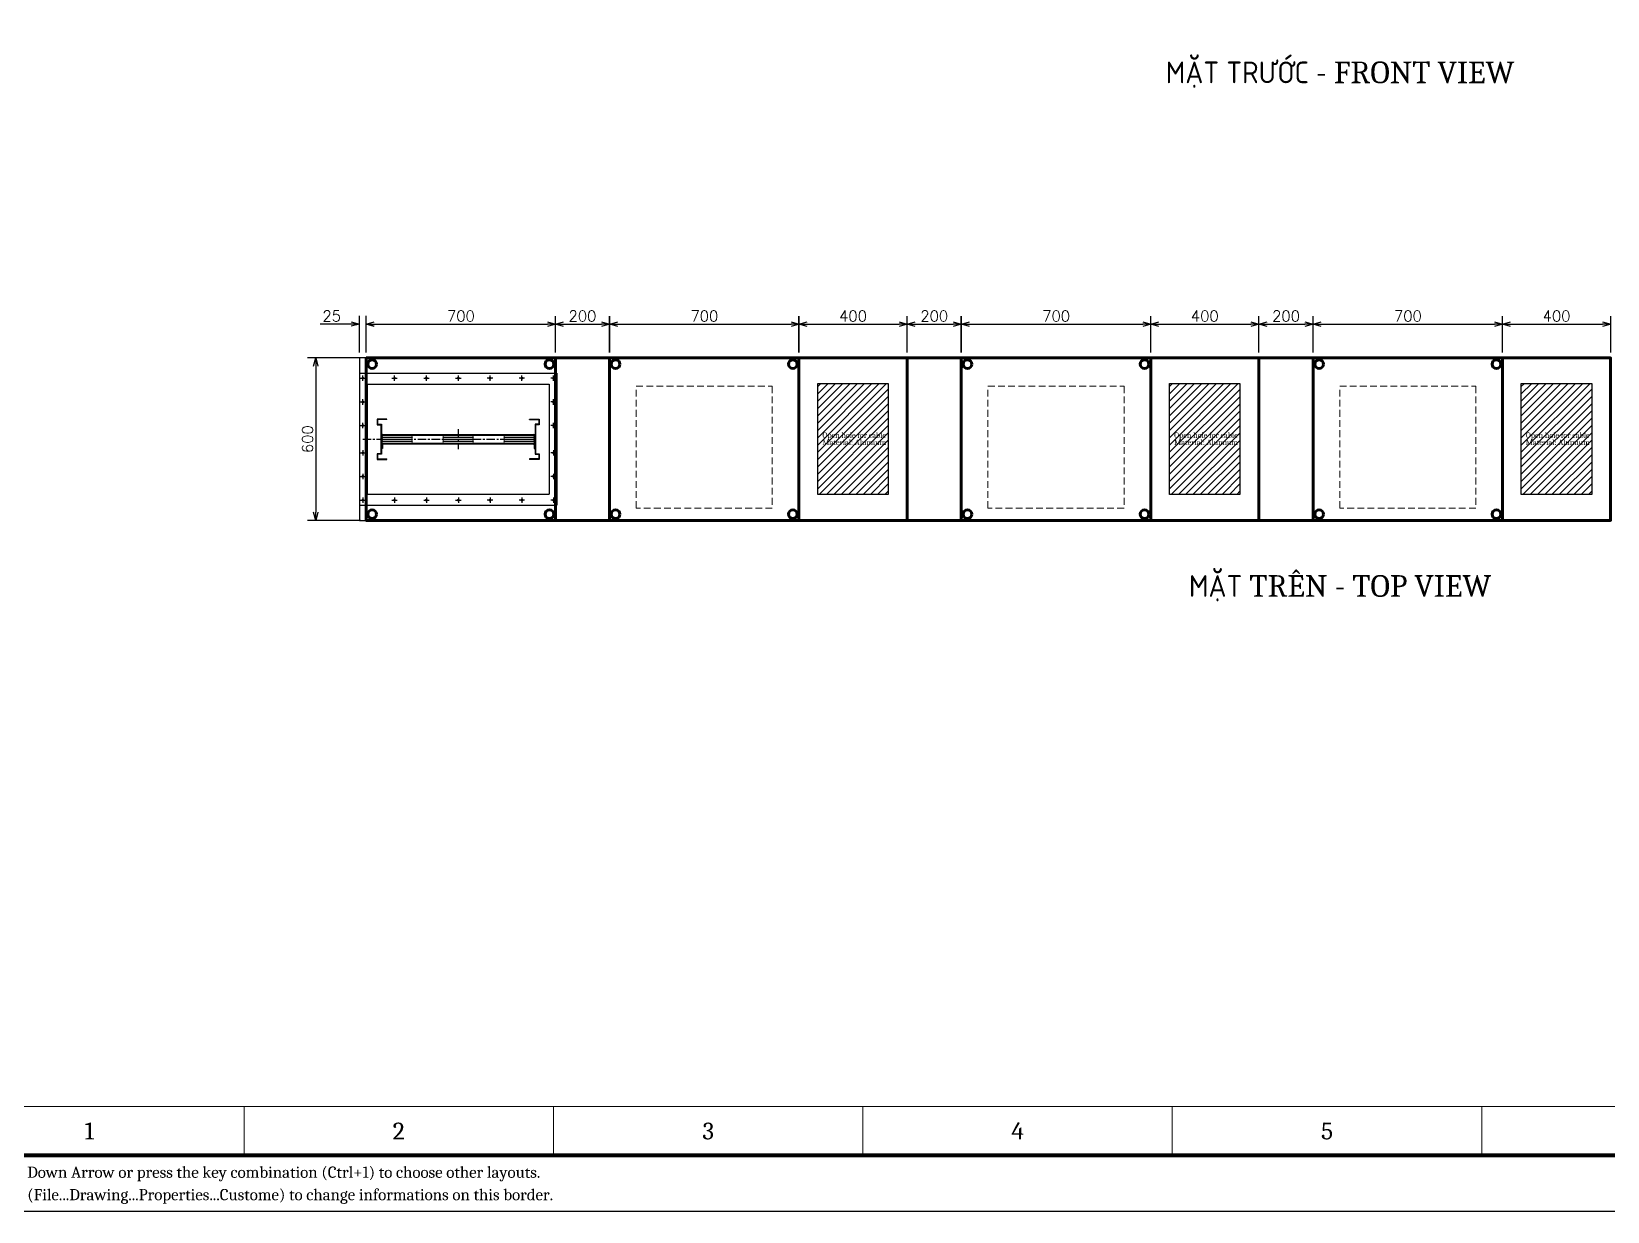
# Model space of a CAD drawing. Header units: millimetres. Extents: x -116965 to 323937, y 291661 to 566926.
# Drawn here: x -49968 to -44144, y 300387 to 304746 of the extents above; entities that cross this region are included whole.
import ezdxf
from ezdxf.enums import TextEntityAlignment as Align

# ---------------------------------------------------------------- set-up
doc = ezdxf.new("R2010")
doc.units = ezdxf.units.MM
doc.header["$PDMODE"] = 35
doc.linetypes.add('CENTER', pattern=[50.8, 31.75, -6.35, 6.35, -6.35])
doc.linetypes.add('HIDDEN', pattern=[0.375, 0.25, -0.125])
doc.layers.get('0').update_dxf_attribs({"lineweight": 18})
doc.layers.add('AM_5', color=3, linetype='Continuous', lineweight=25)
for name, color, linetype in [('C00-00-00', 7, 'Continuous'), ('DETAIL', 7, 'Continuous'), ('DIM', 3, 'Continuous')]:
    doc.layers.add(name, color=color, linetype=linetype)
doc.styles.add('hwBorder', font='Cambria.ttf')
doc.styles.add('hwTech', font='Cambria.ttf')
doc.styles.add('{18b73a54-fa43-428c-adcb-c1c7bbdf2c84}', font='Simplex.shx')
doc.dimstyles.new('kich thuoc$0', dxfattribs={"dimscale": 2, "dimtxt": 20, "dimasz": 16, "dimexe": 15, "dimexo": 10, "dimgap": 5, "dimtad": 1, "dimdec": 0, "dimzin": 0, "dimdsep": 46, "dimtxsty": '{18b73a54-fa43-428c-adcb-c1c7bbdf2c84}', "dimblk": 'OPEN30', "dimcen": 0.09, "dimclrd": 3, "dimclre": 3, "dimclrt": 3, "dimadec": 0, "dimazin": 0, "dimtfac": 1, "dimtdec": 0, "dimtofl": 0, "dimtmove": 0, "dimatfit": 3, "dimldrblk": 'OPEN30', "dimfxl": 1, "dimtolj": 1, "dimtzin": 0, "dimarcsym": 0})

# ---------------------------------------------------------------- blocks, each defined once
blk = doc.blocks.new('bw4000-1')
for centre in [(94829.5, 362125.5), (94946.5, 362125.5), (95064.5, 362125.5), (95182.5, 362125.5), (95299.5, 362125.5), (95417.5, 362125.5), (95534.5, 362125.5), (94829.5, 362037.5), (95534.5, 362037.5), (94829.5, 361950.5), (95534.5, 361950.5), (94829.5, 361849.5), (95534.5, 361849.5), (94829.5, 361762.5), (95534.5, 361762.5), (94829.5, 361674.5), (94946.5, 361674.5), (95064.5, 361674.5), (95182.5, 361674.5), (95299.5, 361674.5), (95417.5, 361674.5), (95534.5, 361674.5)]:
    blk.add_circle(centre, 4)
at = {"layer": 'DETAIL'}
for p, q in [((94817, 362143.5), (95547, 362143.5)), ((94817, 362143.5), (94817, 361656.5)), ((95547, 362143.5), (95547, 361656.5)), ((94845.5, 362103), (95518.5, 362103)), ((94845.5, 362103), (94845.5, 361697)), ((95518.5, 362103), (95518.5, 361697)), ((94845.5, 361697), (95518.5, 361697)), ((94817, 361656.5), (95547, 361656.5))]:
    blk.add_line(p, q, dxfattribs=at)
at = {"layer": 'DETAIL', "color": 7}
for p, q in [((94918.1, 361974.5), (94882.5, 361974.5)), ((94882.5, 361974.5), (94882.5, 361953.5)), ((94882.5, 361953.5), (94896.4, 361953.5)), ((94918.1, 361972.7), (94884.3, 361972.7)), ((94884.3, 361972.7), (94884.3, 361955.3)), ((94884.3, 361955.3), (94898.2, 361955.3)), ((94896.4, 361953.5), (94896.4, 361846.5)), ((94898.2, 361955.3), (94898.2, 361844.7)), ((94918.1, 361972.7), (94918.1, 361974.5)), ((95445.9, 361972.7), (95445.9, 361974.5)), ((95445.9, 361974.5), (95481.5, 361974.5)), ((95445.9, 361972.7), (95479.7, 361972.7)), ((95465.8, 361955.3), (95465.8, 361844.7)), ((95479.7, 361955.3), (95465.8, 361955.3)), ((95467.6, 361953.5), (95467.6, 361846.5)), ((95481.5, 361953.5), (95467.6, 361953.5)), ((95479.7, 361972.7), (95479.7, 361955.3)), ((95481.5, 361974.5), (95481.5, 361953.5)), ((94899.9, 361865.7), (94899.9, 361911.9)), ((94903.6, 361917.2), (95460.4, 361917.2)), ((94903.6, 361915.4), (95460.4, 361915.4)), ((95463.9, 361912.5), (95463.9, 361865.7)), ((95465.8, 361911.8), (95465.8, 361866.5)), ((94896.4, 361846.5), (94882.5, 361846.5)), ((94882.5, 361846.5), (94882.5, 361825.5)), ((94898.2, 361844.7), (94884.3, 361844.7)), ((94884.3, 361844.7), (94884.3, 361827.3)), ((94901.7, 361865.7), (94898.2, 361865.7)), ((94901.7, 361879.2), (94901.7, 361865.7)), ((94905.3, 361884.7), (95458.6, 361884.7)), ((94905.3, 361882.9), (95458.5, 361882.9)), ((95462.1, 361879.2), (95462.1, 361865.7)), ((95462.1, 361865.7), (95465.7, 361865.7)), ((95465.8, 361844.7), (95479.7, 361844.7)), ((95467.6, 361846.5), (95481.5, 361846.5)), ((95479.7, 361844.7), (95479.7, 361827.3)), ((95481.5, 361846.5), (95481.5, 361825.5)), ((94882.5, 361825.5), (94918.1, 361825.5)), ((94884.3, 361827.3), (94918.1, 361827.3)), ((94918.1, 361825.5), (94918.1, 361827.3)), ((95445.9, 361827.3), (95445.9, 361825.5)), ((95479.7, 361827.3), (95445.9, 361827.3)), ((95481.5, 361825.5), (95445.9, 361825.5))]:
    blk.add_line(p, q, dxfattribs=at)
at = {"layer": 'DETAIL', "color": 8}
for p, q in [((94898.2, 361911.8), (94898.2, 361866.5)), ((94903.6, 361914.5), (95009.4, 361914.5)), ((94903.6, 361907.3), (95009.4, 361907.3)), ((94903.6, 361900), (95009.4, 361900)), ((95129.1, 361914.5), (95234.9, 361914.5)), ((95129.1, 361907.3), (95234.9, 361907.3)), ((95129.1, 361900), (95234.9, 361900)), ((95354.5, 361914.5), (95460.3, 361914.5)), ((95354.5, 361907.3), (95460.3, 361907.3)), ((95354.5, 361900), (95460.3, 361900)), ((94903.6, 361892.7), (95009.4, 361892.7)), ((94903.6, 361885.5), (95009.4, 361885.5)), ((95129.1, 361892.7), (95234.9, 361892.7)), ((95129.1, 361885.5), (95234.9, 361885.5)), ((95354.5, 361892.7), (95460.3, 361892.7)), ((95354.5, 361885.5), (95460.3, 361885.5))]:
    blk.add_line(p, q, dxfattribs=at)
at = {"layer": 'DETAIL', "color": 8, "linetype": 'CENTER'}
blk.add_line((95182, 361936.8), (95182, 361863.2), dxfattribs=at)
at = {"layer": 'DETAIL', "color": 7}
for centre, radius, start, end in [((94903.6, 361911.8), 5.45, 90, 180), ((94903.6, 361911.7), 3.72, 90.58142, 176.07328), ((95460.4, 361911.8), 5.45, 0, 90), ((95460.4, 361911.9), 3.5, 357.83077, 90.89835), ((94905.3, 361879.2), 5.45, 90, 180), ((94905.3, 361879.2), 3.63, 90, 180), ((95458.5, 361879.2), 3.63, 0, 90), ((95458.6, 361879.4), 5.3, 358.4435, 89.7251)]:
    blk.add_arc(centre, radius, start, end, dxfattribs=at)
at = {"layer": 'DETAIL', "color": 8}
for centre, start, end in [((94903.6, 361910.9), 90, 270), ((94903.6, 361903.6), 90, 270), ((94903.6, 361896.4), 90, 270), ((95009.4, 361910.9), 270, 90), ((95009.4, 361903.6), 270, 90), ((95009.4, 361896.4), 270, 90), ((95129.1, 361910.9), 90, 270), ((95129.1, 361903.6), 90, 270), ((95129.1, 361896.4), 90, 270), ((95234.9, 361910.9), 270, 90), ((95234.9, 361903.6), 270, 90), ((95234.9, 361896.4), 270, 90), ((95354.5, 361910.9), 90, 270), ((95354.5, 361903.6), 90, 270), ((95354.5, 361896.4), 90, 270), ((95460.3, 361910.9), 270, 90), ((95460.3, 361903.6), 270, 90), ((95460.3, 361896.4), 270, 90), ((94903.6, 361889.1), 90, 270), ((95009.4, 361889.1), 270, 90), ((95129.1, 361889.1), 90, 270), ((95234.9, 361889.1), 270, 90), ((95354.5, 361889.1), 90, 270), ((95460.3, 361889.1), 270, 90)]:
    blk.add_arc(centre, 3.63, start, end, dxfattribs=at)
at = {"layer": 'DIM'}
for p, q in [((94829.5, 362115.5), (94829.5, 362135.5)), ((94946.5, 362115.5), (94946.5, 362135.5)), ((95064.5, 362115.5), (95064.5, 362135.5)), ((95182.5, 362115.5), (95182.5, 362135.5)), ((95299.5, 362115.5), (95299.5, 362135.5)), ((95417.5, 362115.5), (95417.5, 362135.5)), ((95534.5, 362115.5), (95534.5, 362135.5)), ((94819.5, 362125.5), (94839.5, 362125.5)), ((94936.5, 362125.5), (94956.5, 362125.5)), ((95054.5, 362125.5), (95074.5, 362125.5)), ((95172.5, 362125.5), (95192.5, 362125.5)), ((95309.5, 362125.5), (95289.5, 362125.5)), ((95427.5, 362125.5), (95407.5, 362125.5)), ((95544.5, 362125.5), (95524.5, 362125.5)), ((94819.5, 362037.5), (94839.5, 362037.5)), ((94829.5, 362027.5), (94829.5, 362047.5)), ((95544.5, 362037.5), (95524.5, 362037.5)), ((95534.5, 362027.5), (95534.5, 362047.5)), ((94829.5, 361940.5), (94829.5, 361960.5)), ((95534.5, 361940.5), (95534.5, 361960.5)), ((94819.5, 361950.5), (94839.5, 361950.5)), ((95544.5, 361950.5), (95524.5, 361950.5)), ((94819.5, 361849.5), (94839.5, 361849.5)), ((94829.5, 361859.5), (94829.5, 361839.5)), ((95544.5, 361849.5), (95524.5, 361849.5)), ((95534.5, 361859.5), (95534.5, 361839.5)), ((94819.5, 361762.5), (94839.5, 361762.5)), ((94829.5, 361772.5), (94829.5, 361752.5)), ((95544.5, 361762.5), (95524.5, 361762.5)), ((95534.5, 361772.5), (95534.5, 361752.5)), ((94819.5, 361674.5), (94839.5, 361674.5)), ((94829.5, 361684.5), (94829.5, 361664.5)), ((94936.5, 361674.5), (94956.5, 361674.5)), ((94946.5, 361684.5), (94946.5, 361664.5)), ((95054.5, 361674.5), (95074.5, 361674.5)), ((95064.5, 361684.5), (95064.5, 361664.5)), ((95172.5, 361674.5), (95192.5, 361674.5)), ((95182.5, 361684.5), (95182.5, 361664.5)), ((95309.5, 361674.5), (95289.5, 361674.5)), ((95299.5, 361684.5), (95299.5, 361664.5)), ((95427.5, 361674.5), (95407.5, 361674.5)), ((95417.5, 361684.5), (95417.5, 361664.5)), ((95544.5, 361674.5), (95524.5, 361674.5)), ((95534.5, 361684.5), (95534.5, 361664.5))]:
    blk.add_line(p, q, dxfattribs=at)
at = {"layer": 'DIM', "linetype": 'CENTER'}
blk.add_line((94829, 361900), (95460.3, 361900), dxfattribs=at)
blk = doc.blocks.new('*U1980')
at = {"color": 5}
for p, q in [((37.57, 5), (37.57, 9.34)), ((65.14, 5), (65.14, 9.34)), ((92.7, 5), (92.7, 9.34)), ((120.27, 5), (120.27, 9.34)), ((147.84, 5), (147.84, 9.34))]:
    blk.add_line(p, q, dxfattribs=at)
at = {"color": 5, "const_width": 0.35}
blk.add_lwpolyline([(10, 198.62), (285.68, 198.62), (285.68, 5), (10, 5)], close=True, dxfattribs=at)
at = {"color": 5}
blk.add_lwpolyline([(14.34, 194.28), (281.34, 194.28), (281.34, 9.34), (14.34, 9.34)], close=True, dxfattribs=at)
at = {"layer": 'Defpoints', "color": 4}
blk.add_lwpolyline([(0, 203.62), (290.68, 203.62), (290.68, 0), (0, 0)], close=True, dxfattribs=at)
at = {"color": 253, "style": 'hwBorder'}
for s, p in [('1', (23.78, 7.17)), ('2', (51.35, 7.17)), ('3', (78.92, 7.17)), ('4', (106.49, 7.17)), ('5', (134.06, 7.17))]:
    blk.add_text(s, height=1.5, dxfattribs=at).set_placement(p, align=Align.MIDDLE_CENTER)
at = {"color": 6, "style": 'hwBorder', "flags": 8}
for tag, p in [("DWG'SNAME", (266.34, 59)), ("DWG'SCODE2", (266.34, 51.05))]:
    blk.add_attdef(tag, text='', height=1.5, dxfattribs=at).set_placement(p, align=Align.MIDDLE_CENTER)
at = {"color": 253, "style": 'hwBorder', "flags": 8}
for tag, p in [('REV_0', (253.34, 43.79)), ('REV_MODIFY0', (264.34, 44.1)), ('REV_DATE0', (277.34, 44.1)), ('REV_1', (253.34, 40.48)), ('REV_MODIFY1', (264.34, 40.79)), ('REV_DATE1', (277.34, 40.79)), ('REV_MODIFY2', (264.34, 37.48)), ('REV_DATE2', (277.34, 37.48)), ('REV_2', (253.34, 37.17)), ('REV_3', (253.34, 33.86)), ('REV_MODIFY3', (264.34, 34.17)), ('REV_DATE3', (277.34, 34.17)), ('REV_4', (253.34, 30.55)), ('REV_MODIFY4', (264.34, 30.86)), ('REV_DATE4', (277.34, 30.86))]:
    blk.add_attdef(tag, text='', height=1, dxfattribs=at).set_placement(p, align=Align.MIDDLE_CENTER)
at = {"color": 6, "style": 'hwBorder', "flags": 8}
for tag, p in [('TOLERANCE', (261.54, 27.22)), ('PAGE', (259.34, 15.3))]:
    blk.add_attdef(tag, text='', height=1.5, dxfattribs=at).set_placement(p, align=Align.MIDDLE_LEFT)
at = {"layer": 'Defpoints', "color": 253, "style": 'hwBorder'}
for s, p in [('- click Down Arrow or press the key combination (Ctrl+1) to choose other layouts.', (14.23, 3.5)), ('- click (File...Drawing...Properties...Custome) to change informations on this border.', (14.23, 1.5))]:
    blk.add_text(s, height=1, dxfattribs=at).set_placement(p, align=Align.MIDDLE_LEFT)
blk = doc.blocks.new('_Open30')
at = {"color": 0, "linetype": 'ByBlock', "lineweight": -2}
for p, q in [((-1, 0.27), (0, 0)), ((0, 0), (-1, -0.27)), ((0, 0), (-1, 0))]:
    blk.add_line(p, q, dxfattribs=at)
blk = doc.blocks.new('*D1957')
at = {"layer": 'AM_5', "color": 3, "lineweight": -2, "transparency": 16777216}
for p, q in [((-48751.9, 303540), (-48947.9, 303540)), ((-48917.9, 303510), (-48917.9, 302970)), ((-48751.9, 302940), (-48947.9, 302940))]:
    blk.add_line(p, q, dxfattribs=at)
at = {"layer": 'Defpoints', "color": 0, "lineweight": -3, "transparency": 16777216}
for p in [(-48731.9, 303540), (-48917.9, 302940), (-48731.9, 302940)]:
    blk.add_point(p, dxfattribs=at)
at = {"layer": 'AM_5', "color": 3, "lineweight": -2, "transparency": 16777216, "xscale": 30, "yscale": 30, "zscale": 30}
for p, rotation in [((-48917.9, 303540), 90), ((-48917.9, 302940), 270)]:
    blk.add_blockref('_Open30', p, dxfattribs=dict(at, rotation=rotation))
at = {"layer": 'AM_5', "color": 3, "transparency": 16777216, "insert": (-48947.9, 303240), "char_height": 40, "attachment_point": 5, "rotation": 90, "style": '{18b73a54-fa43-428c-adcb-c1c7bbdf2c84}'}
blk.add_mtext('600', dxfattribs=at)
blk = doc.blocks.new('*D1958')
at = {"layer": 'AM_5', "color": 3, "lineweight": -2, "transparency": 16777216}
for p, q in [((-48786.3, 303665.1), (-48901, 303665.1)), ((-48756.3, 303560), (-48756.3, 303695.1)), ((-48731.3, 303560), (-48731.3, 303695.1)), ((-48701.3, 303665.1), (-48671.3, 303665.1))]:
    blk.add_line(p, q, dxfattribs=at)
at = {"layer": 'Defpoints', "color": 0, "lineweight": -3, "transparency": 16777216}
for p in [(-48756.3, 303665.1), (-48756.3, 303540), (-48731.3, 303540)]:
    blk.add_point(p, dxfattribs=at)
at = {"layer": 'AM_5', "color": 3, "lineweight": -2, "transparency": 16777216, "xscale": 30, "yscale": 30, "zscale": 30}
blk.add_blockref('_Open30', (-48756.3, 303665.1), dxfattribs=at)
at = {"layer": 'AM_5', "color": 3, "lineweight": -2, "transparency": 16777216, "xscale": 30, "yscale": 30, "zscale": 30, "rotation": 180}
blk.add_blockref('_Open30', (-48731.3, 303665.1), dxfattribs=at)
at = {"layer": 'AM_5', "color": 3, "transparency": 16777216, "insert": (-48858.7, 303695.1), "char_height": 40, "attachment_point": 5, "style": '{18b73a54-fa43-428c-adcb-c1c7bbdf2c84}'}
blk.add_mtext('25', dxfattribs=at)
blk = doc.blocks.new('*D1959')
at = {"layer": 'AM_5', "color": 3, "lineweight": -2, "transparency": 16777216}
for p, q in [((-48731.3, 303560), (-48731.3, 303695)), ((-48701.3, 303665), (-48061.3, 303665)), ((-48031.3, 303560), (-48031.3, 303695))]:
    blk.add_line(p, q, dxfattribs=at)
at = {"layer": 'Defpoints', "color": 0, "lineweight": -3, "transparency": 16777216}
for p in [(-48031.3, 303665), (-48731.3, 303540), (-48031.3, 303540)]:
    blk.add_point(p, dxfattribs=at)
at = {"layer": 'AM_5', "color": 3, "lineweight": -2, "transparency": 16777216, "xscale": 30, "yscale": 30, "zscale": 30, "rotation": 180}
blk.add_blockref('_Open30', (-48731.3, 303665), dxfattribs=at)
at = {"layer": 'AM_5', "color": 3, "lineweight": -2, "transparency": 16777216, "xscale": 30, "yscale": 30, "zscale": 30}
blk.add_blockref('_Open30', (-48031.3, 303665), dxfattribs=at)
at = {"layer": 'AM_5', "color": 3, "transparency": 16777216, "insert": (-48381.3, 303695), "char_height": 40, "attachment_point": 5, "style": '{18b73a54-fa43-428c-adcb-c1c7bbdf2c84}'}
blk.add_mtext('\\A1;700', dxfattribs=at)
blk = doc.blocks.new('*D1960')
at = {"layer": 'AM_5', "color": 3, "lineweight": -2, "transparency": 16777216}
for p, q in [((-46732.1, 303560), (-46732.1, 303695)), ((-46702.1, 303665), (-46562.1, 303665)), ((-46532.1, 303560), (-46532.1, 303695))]:
    blk.add_line(p, q, dxfattribs=at)
at = {"layer": 'Defpoints', "color": 0, "lineweight": -3, "transparency": 16777216}
for p in [(-46532.1, 303665), (-46732.1, 303540), (-46532.1, 303540)]:
    blk.add_point(p, dxfattribs=at)
at = {"layer": 'AM_5', "color": 3, "lineweight": -2, "transparency": 16777216, "xscale": 30, "yscale": 30, "zscale": 30, "rotation": 180}
blk.add_blockref('_Open30', (-46732.1, 303665), dxfattribs=at)
at = {"layer": 'AM_5', "color": 3, "lineweight": -2, "transparency": 16777216, "xscale": 30, "yscale": 30, "zscale": 30}
blk.add_blockref('_Open30', (-46532.1, 303665), dxfattribs=at)
at = {"layer": 'AM_5', "color": 3, "transparency": 16777216, "insert": (-46632.1, 303695), "char_height": 40, "attachment_point": 5, "style": '{18b73a54-fa43-428c-adcb-c1c7bbdf2c84}'}
blk.add_mtext('\\A1;200', dxfattribs=at)
blk = doc.blocks.new('*D1961')
at = {"layer": 'AM_5', "color": 3, "lineweight": -2, "transparency": 16777216}
for p, q in [((-47132.1, 303560), (-47132.1, 303695)), ((-47102.1, 303665), (-46762.1, 303665)), ((-46732.1, 303560), (-46732.1, 303695))]:
    blk.add_line(p, q, dxfattribs=at)
at = {"layer": 'Defpoints', "color": 0, "lineweight": -3, "transparency": 16777216}
for p in [(-46732.1, 303665), (-47132.1, 303540), (-46732.1, 303540)]:
    blk.add_point(p, dxfattribs=at)
at = {"layer": 'AM_5', "color": 3, "lineweight": -2, "transparency": 16777216, "xscale": 30, "yscale": 30, "zscale": 30, "rotation": 180}
blk.add_blockref('_Open30', (-47132.1, 303665), dxfattribs=at)
at = {"layer": 'AM_5', "color": 3, "lineweight": -2, "transparency": 16777216, "xscale": 30, "yscale": 30, "zscale": 30}
blk.add_blockref('_Open30', (-46732.1, 303665), dxfattribs=at)
at = {"layer": 'AM_5', "color": 3, "transparency": 16777216, "insert": (-46932.1, 303695), "char_height": 40, "attachment_point": 5, "style": '{18b73a54-fa43-428c-adcb-c1c7bbdf2c84}'}
blk.add_mtext('\\A1;400', dxfattribs=at)
blk = doc.blocks.new('*D1962')
at = {"layer": 'AM_5', "color": 3, "lineweight": -2, "transparency": 16777216}
for p, q in [((-48032, 303560), (-48032, 303695)), ((-48002, 303665), (-47862, 303665)), ((-47832, 303560), (-47832, 303695))]:
    blk.add_line(p, q, dxfattribs=at)
at = {"layer": 'Defpoints', "color": 0, "lineweight": -3, "transparency": 16777216}
for p in [(-47832, 303665), (-48032, 303540), (-47832, 303540)]:
    blk.add_point(p, dxfattribs=at)
at = {"layer": 'AM_5', "color": 3, "lineweight": -2, "transparency": 16777216, "xscale": 30, "yscale": 30, "zscale": 30, "rotation": 180}
blk.add_blockref('_Open30', (-48032, 303665), dxfattribs=at)
at = {"layer": 'AM_5', "color": 3, "lineweight": -2, "transparency": 16777216, "xscale": 30, "yscale": 30, "zscale": 30}
blk.add_blockref('_Open30', (-47832, 303665), dxfattribs=at)
at = {"layer": 'AM_5', "color": 3, "transparency": 16777216, "insert": (-47932, 303695), "char_height": 40, "attachment_point": 5, "style": '{18b73a54-fa43-428c-adcb-c1c7bbdf2c84}'}
blk.add_mtext('\\A1;200', dxfattribs=at)
blk = doc.blocks.new('*D1963')
at = {"layer": 'AM_5', "color": 3, "lineweight": -2, "transparency": 16777216}
for p, q in [((-47831.4, 303560), (-47831.4, 303695)), ((-47801.4, 303665), (-47161.4, 303665)), ((-47131.4, 303560), (-47131.4, 303695))]:
    blk.add_line(p, q, dxfattribs=at)
at = {"layer": 'Defpoints', "color": 0, "lineweight": -3, "transparency": 16777216}
for p in [(-47131.4, 303665), (-47831.4, 303540), (-47131.4, 303540)]:
    blk.add_point(p, dxfattribs=at)
at = {"layer": 'AM_5', "color": 3, "lineweight": -2, "transparency": 16777216, "xscale": 30, "yscale": 30, "zscale": 30, "rotation": 180}
blk.add_blockref('_Open30', (-47831.4, 303665), dxfattribs=at)
at = {"layer": 'AM_5', "color": 3, "lineweight": -2, "transparency": 16777216, "xscale": 30, "yscale": 30, "zscale": 30}
blk.add_blockref('_Open30', (-47131.4, 303665), dxfattribs=at)
at = {"layer": 'AM_5', "color": 3, "transparency": 16777216, "insert": (-47481.4, 303695), "char_height": 40, "attachment_point": 5, "style": '{18b73a54-fa43-428c-adcb-c1c7bbdf2c84}'}
blk.add_mtext('\\A1;700', dxfattribs=at)
blk = doc.blocks.new('*D1964')
at = {"layer": 'AM_5', "color": 3, "lineweight": -2, "transparency": 16777216}
for p, q in [((-46531.6, 303560), (-46531.6, 303695)), ((-46501.6, 303665), (-45861.6, 303665)), ((-45831.6, 303560), (-45831.6, 303695))]:
    blk.add_line(p, q, dxfattribs=at)
at = {"layer": 'Defpoints', "color": 0, "lineweight": -3, "transparency": 16777216}
for p in [(-45831.6, 303665), (-46531.6, 303540), (-45831.6, 303540)]:
    blk.add_point(p, dxfattribs=at)
at = {"layer": 'AM_5', "color": 3, "lineweight": -2, "transparency": 16777216, "xscale": 30, "yscale": 30, "zscale": 30, "rotation": 180}
blk.add_blockref('_Open30', (-46531.6, 303665), dxfattribs=at)
at = {"layer": 'AM_5', "color": 3, "lineweight": -2, "transparency": 16777216, "xscale": 30, "yscale": 30, "zscale": 30}
blk.add_blockref('_Open30', (-45831.6, 303665), dxfattribs=at)
at = {"layer": 'AM_5', "color": 3, "transparency": 16777216, "insert": (-46181.6, 303695), "char_height": 40, "attachment_point": 5, "style": '{18b73a54-fa43-428c-adcb-c1c7bbdf2c84}'}
blk.add_mtext('\\A1;700', dxfattribs=at)
blk = doc.blocks.new('*D1965')
at = {"layer": 'AM_5', "color": 3, "lineweight": -2, "transparency": 16777216}
for p, q in [((-45231.7, 303560), (-45231.7, 303695)), ((-45201.7, 303665), (-44561.7, 303665)), ((-44531.7, 303560), (-44531.7, 303695))]:
    blk.add_line(p, q, dxfattribs=at)
at = {"layer": 'Defpoints', "color": 0, "lineweight": -3, "transparency": 16777216}
for p in [(-44531.7, 303665), (-45231.7, 303540), (-44531.7, 303540)]:
    blk.add_point(p, dxfattribs=at)
at = {"layer": 'AM_5', "color": 3, "lineweight": -2, "transparency": 16777216, "xscale": 30, "yscale": 30, "zscale": 30, "rotation": 180}
blk.add_blockref('_Open30', (-45231.7, 303665), dxfattribs=at)
at = {"layer": 'AM_5', "color": 3, "lineweight": -2, "transparency": 16777216, "xscale": 30, "yscale": 30, "zscale": 30}
blk.add_blockref('_Open30', (-44531.7, 303665), dxfattribs=at)
at = {"layer": 'AM_5', "color": 3, "transparency": 16777216, "insert": (-44881.7, 303695), "char_height": 40, "attachment_point": 5, "style": '{18b73a54-fa43-428c-adcb-c1c7bbdf2c84}'}
blk.add_mtext('\\A1;700', dxfattribs=at)
blk = doc.blocks.new('*D1968')
at = {"layer": 'AM_5', "color": 3, "lineweight": -2, "transparency": 16777216}
for p, q in [((-45432.3, 303560), (-45432.3, 303695)), ((-45402.3, 303665), (-45262.3, 303665)), ((-45232.3, 303560), (-45232.3, 303695))]:
    blk.add_line(p, q, dxfattribs=at)
at = {"layer": 'Defpoints', "color": 0, "lineweight": -3, "transparency": 16777216}
for p in [(-45232.3, 303665), (-45432.3, 303540), (-45232.3, 303540)]:
    blk.add_point(p, dxfattribs=at)
at = {"layer": 'AM_5', "color": 3, "lineweight": -2, "transparency": 16777216, "xscale": 30, "yscale": 30, "zscale": 30, "rotation": 180}
blk.add_blockref('_Open30', (-45432.3, 303665), dxfattribs=at)
at = {"layer": 'AM_5', "color": 3, "lineweight": -2, "transparency": 16777216, "xscale": 30, "yscale": 30, "zscale": 30}
blk.add_blockref('_Open30', (-45232.3, 303665), dxfattribs=at)
at = {"layer": 'AM_5', "color": 3, "transparency": 16777216, "insert": (-45332.3, 303695), "char_height": 40, "attachment_point": 5, "style": '{18b73a54-fa43-428c-adcb-c1c7bbdf2c84}'}
blk.add_mtext('\\A1;200', dxfattribs=at)
blk = doc.blocks.new('*D1969')
at = {"layer": 'AM_5', "color": 3, "lineweight": -2, "transparency": 16777216}
for p, q in [((-45832.2, 303560), (-45832.2, 303695)), ((-45802.2, 303665), (-45462.2, 303665)), ((-45432.2, 303560), (-45432.2, 303695))]:
    blk.add_line(p, q, dxfattribs=at)
at = {"layer": 'Defpoints', "color": 0, "lineweight": -3, "transparency": 16777216}
for p in [(-45432.2, 303665), (-45832.2, 303540), (-45432.2, 303540)]:
    blk.add_point(p, dxfattribs=at)
at = {"layer": 'AM_5', "color": 3, "lineweight": -2, "transparency": 16777216, "xscale": 30, "yscale": 30, "zscale": 30, "rotation": 180}
blk.add_blockref('_Open30', (-45832.2, 303665), dxfattribs=at)
at = {"layer": 'AM_5', "color": 3, "lineweight": -2, "transparency": 16777216, "xscale": 30, "yscale": 30, "zscale": 30}
blk.add_blockref('_Open30', (-45432.2, 303665), dxfattribs=at)
at = {"layer": 'AM_5', "color": 3, "transparency": 16777216, "insert": (-45632.2, 303695), "char_height": 40, "attachment_point": 5, "style": '{18b73a54-fa43-428c-adcb-c1c7bbdf2c84}'}
blk.add_mtext('\\A1;400', dxfattribs=at)
blk = doc.blocks.new('*D1971')
at = {"layer": 'AM_5', "color": 3, "lineweight": -2, "transparency": 16777216}
for p, q in [((-44532.4, 303560), (-44532.4, 303695)), ((-44502.4, 303665), (-44162.4, 303665)), ((-44132.4, 303560), (-44132.4, 303695))]:
    blk.add_line(p, q, dxfattribs=at)
at = {"layer": 'Defpoints', "color": 0, "lineweight": -3, "transparency": 16777216}
for p in [(-44132.4, 303665), (-44532.4, 303540), (-44132.4, 303540)]:
    blk.add_point(p, dxfattribs=at)
at = {"layer": 'AM_5', "color": 3, "lineweight": -2, "transparency": 16777216, "xscale": 30, "yscale": 30, "zscale": 30, "rotation": 180}
blk.add_blockref('_Open30', (-44532.4, 303665), dxfattribs=at)
at = {"layer": 'AM_5', "color": 3, "lineweight": -2, "transparency": 16777216, "xscale": 30, "yscale": 30, "zscale": 30}
blk.add_blockref('_Open30', (-44132.4, 303665), dxfattribs=at)
at = {"layer": 'AM_5', "color": 3, "transparency": 16777216, "insert": (-44332.4, 303695), "char_height": 40, "attachment_point": 5, "style": '{18b73a54-fa43-428c-adcb-c1c7bbdf2c84}'}
blk.add_mtext('\\A1;400', dxfattribs=at)

msp = doc.modelspace()

# ---------------------------------------------------------------- hatches: boundary and pattern name
at = {"lineweight": -3, "ltscale": 5}
h = msp.add_hatch(dxfattribs=at)
h.set_pattern_fill('ANSI31', color=30, scale=6)
h.set_pattern_definition([(45, (-107397.774, 296010.274), (-13.470384, 13.470384), [])])
h.paths.add_polyline_path([(-46802.099931, 303035.490476), (-46801.934198, 303445.490476), (-47062.265664, 303445.490476), (-47062.431397, 303035.490476)])
h = msp.add_hatch(dxfattribs=at)
h.set_pattern_fill('ANSI31', color=30, scale=6)
h.set_pattern_definition([(45, (-106097.928, 296010.274), (-13.470384, 13.470384), [])])
h.paths.add_polyline_path([(-45502.253473, 303035.490476), (-45502.08774, 303445.490476), (-45762.419206, 303445.490476), (-45762.584939, 303035.490476)])
h = msp.add_hatch(dxfattribs=at)
h.set_pattern_fill('ANSI31', color=30, scale=6)
h.set_pattern_definition([(45, (-104798.095, 296010.274), (-13.470384, 13.470384), [])])
h.paths.add_polyline_path([(-44202.420973, 303035.490476), (-44202.25524, 303445.490476), (-44462.586706, 303445.490476), (-44462.752439, 303035.490476)])

# ---------------------------------------------------------------- linework, layer by layer
for p, q in [((-47062.099931, 303445.490476), (-46802.099931, 303445.490476)), ((-45762.253473, 303445.490476), (-45502.253473, 303445.490476)), ((-44462.420973, 303445.490476), (-44202.420973, 303445.490476))]:
    msp.add_line(p, q, dxfattribs=at)
for points in [[(-48756.285867, 302940.046307), (-48731.285867, 302940.046307), (-48731.285867, 303540.046307), (-48756.285867, 303540.046307)], [(-47062.431397, 303445.490476), (-46802.099931, 303445.490476), (-46802.099931, 303035.490476), (-47062.431397, 303035.490476)], [(-45762.584939, 303445.490476), (-45502.253473, 303445.490476), (-45502.253473, 303035.490476), (-45762.584939, 303035.490476)], [(-44462.752439, 303445.490476), (-44202.420973, 303445.490476), (-44202.420973, 303035.490476), (-44462.752439, 303035.490476)]]:
    msp.add_lwpolyline(points, close=True, dxfattribs=at)
at = {"color": 7, "linetype": 'HIDDEN', "ltscale": 100}
for points in [[(-47733.537117, 303435.406726), (-47230.537117, 303435.406726), (-47230.537117, 302985.406726), (-47733.537117, 302985.406726)], [(-46433.690659, 303435.406726), (-45930.690659, 303435.406726), (-45930.690659, 302985.406726), (-46433.690659, 302985.406726)], [(-45133.844201, 303435.406726), (-44630.844201, 303435.406726), (-44630.844201, 302985.406726), (-45133.844201, 302985.406726)]]:
    msp.add_lwpolyline(points, close=True, dxfattribs=at)
at = {"layer": 'C00-00-00', "lineweight": 100}
for points in [[(-48731.862637, 303539.962557), (-48031.960346, 303539.962557), (-48031.960346, 302940.046307), (-48731.862637, 302940.046307)], [(-48031.960346, 303539.962557), (-47831.988262, 303539.962557), (-47831.988262, 302940.046307), (-48031.960346, 302940.046307)], [(-47831.988262, 303539.962557), (-47132.085971, 303539.962557), (-47132.085971, 302940.046307), (-47831.988262, 302940.046307)], [(-47132.085971, 303539.962557), (-46732.113887, 303539.962557), (-46732.113887, 302940.046307), (-47132.085971, 302940.046307)], [(-46732.113887, 303539.962557), (-46532.141806, 303539.962557), (-46532.141806, 302940.046307), (-46732.113887, 302940.046307)], [(-46532.141806, 303539.962557), (-45832.239512, 303539.962557), (-45832.239512, 302940.046307), (-46532.141806, 302940.046307)], [(-45832.239512, 303539.962557), (-45432.267431, 303539.962557), (-45432.267431, 302940.046307), (-45832.239512, 302940.046307)], [(-45432.267431, 303539.962557), (-45232.295346, 303539.962557), (-45232.295346, 302940.046307), (-45432.267431, 302940.046307)], [(-45232.295346, 303539.962557), (-44532.393056, 303539.962557), (-44532.393056, 302940.046307), (-45232.295346, 302940.046307)], [(-44532.393056, 303539.962557), (-44132.448887, 303539.962557), (-44132.448887, 302940.046307), (-44532.393056, 302940.046307)]]:
    msp.add_lwpolyline(points, close=True, dxfattribs=at)
for centre in [(-48709.464432, 303517.564352), (-48054.358551, 303517.564352), (-47809.590057, 303517.564352), (-47154.484176, 303517.564352), (-46509.743597, 303517.564352), (-45854.63772, 303517.564352), (-45209.897142, 303517.564352), (-44554.791261, 303517.564352), (-48709.464432, 302962.444516), (-48054.358551, 302962.444516), (-47809.590057, 302962.444516), (-47154.484176, 302962.444516), (-46509.743597, 302962.444516), (-45854.63772, 302962.444516), (-45209.897142, 302962.444516), (-44554.791261, 302962.444516)]:
    msp.add_circle(centre, 15.997765, dxfattribs=at)

# ---------------------------------------------------------------- block references
at = {"ltscale": 5, "xscale": 41.47693088945395, "yscale": 41.47693088945395, "zscale": 41.47693088945395}
msp.add_blockref('*U1980', (-50740.951789, 300386.757971), dxfattribs=at)
at = {"lineweight": -3}
msp.add_blockref('bw4000-1', (-143573.266439, -58660.018966), dxfattribs=at)

# ---------------------------------------------------------------- texts
at = {"color": 0, "style": 'hwTech'}
for s, p in [('Open hole for cable', (-46927.718097, 303254.717618)), ('Open hole for cable', (-45627.871639, 303254.717618)), ('Open hole for cable', (-44328.039139, 303254.717618)), ('Material: Alumium', (-46927.718097, 303228.328384)), ('Material: Alumium', (-45627.871639, 303228.328384)), ('Material: Alumium', (-44328.039139, 303228.328384))]:
    msp.add_text(s, height=20, dxfattribs=at).set_placement(p, align=Align.MIDDLE_CENTER)
at = {"lineweight": -3, "ltscale": 5, "char_height": 80, "attachment_point": 5, "style": 'hwTech'}
for s, insert in [('MẶT TRƯỚC - FRONT VIEW', (-45132.337221, 304586.764086)), ('MẶT TRÊN - TOP VIEW', (-45132.337221, 302689.295057))]:
    msp.add_mtext_dynamic_manual_height_columns(s, width=4248.15409148, gutter_width=40, heights=[0], dxfattribs=dict(at, insert=insert))

# ---------------------------------------------------------------- dimensions: what is measured, and where the dimension line sits
at = {"layer": 'AM_5'}
for base, p1, p2, override, picture, middle in [((-48756.285783, 303665.0671), (-48731.285783, 303540.046307), (-48756.285783, 303540.046307), {"dimasz": 15, "dimtp": 0.1, "dimtm": 0.1, "dimtfac": 0.71, "dimtdec": 3, "dimtolj": 0, "dimtzin": 8}, '*D1958', (-48858.666735, 303695.0671)), ((-48031.285783, 303664.970139), (-48731.285699, 303540.046307), (-48031.285783, 303540.046307), {"dimasz": 15, "dimtdec": 4}, '*D1959', (-48381.285741, 303694.970139)), ((-47831.960266, 303664.970139), (-48031.960182, 303540.046307), (-47831.960266, 303540.046307), {"dimasz": 15, "dimtdec": 4}, '*D1962', (-47931.960224, 303694.970139)), ((-47131.411408, 303664.970139), (-47831.411324, 303540.046307), (-47131.411408, 303540.046307), {"dimasz": 15, "dimtdec": 4}, '*D1963', (-47481.411366, 303694.970139)), ((-46732.085887, 303664.970139), (-47132.085804, 303540.046307), (-46732.085887, 303540.046307), {"dimasz": 15, "dimtdec": 4}, '*D1961', (-46932.085846, 303694.970139)), ((-46532.113807, 303664.970139), (-46732.113723, 303540.046307), (-46532.113807, 303540.046307), {"dimasz": 15, "dimtdec": 4}, '*D1960', (-46632.113765, 303694.970139)), ((-45831.564948, 303664.970139), (-46531.564864, 303540.046307), (-45831.564948, 303540.046307), {"dimasz": 15, "dimtdec": 4}, '*D1964', (-46181.564906, 303694.970139)), ((-45432.239428, 303664.970139), (-45832.239344, 303540.046307), (-45432.239428, 303540.046307), {"dimasz": 15, "dimtdec": 4}, '*D1969', (-45632.239386, 303694.970139)), ((-45232.267347, 303664.970139), (-45432.267263, 303540.046307), (-45232.267347, 303540.046307), {"dimasz": 15, "dimtdec": 4}, '*D1968', (-45332.267305, 303694.970139)), ((-44531.718492, 303664.970139), (-45231.718408, 303540.046307), (-44531.718492, 303540.046307), {"dimasz": 15, "dimtdec": 4}, '*D1965', (-44881.71845, 303694.970139)), ((-44132.420887, 303664.970139), (-44532.420804, 303540.046307), (-44132.420887, 303540.046307), {"dimasz": 15, "dimtdec": 4}, '*D1971', (-44332.420846, 303694.970139))]:
    dim = msp.add_linear_dim(base=base, p1=p1, p2=p2, dimstyle='kich thuoc$0', override=override, dxfattribs=at)
    dim.commit()
    dim.dimension.update_dxf_attribs({"geometry": picture, "text_midpoint": middle})
dim = msp.add_linear_dim(base=(-48917.881644, 302940.046307), p1=(-48731.862637, 303540.046307), p2=(-48731.862637, 302940.046307), angle=90, dimstyle='kich thuoc$0', override={"dimasz": 15, "dimtp": 0.1, "dimtm": 0.1, "dimtfac": 0.71, "dimtdec": 3, "dimtolj": 0, "dimtzin": 8}, dxfattribs=at)
dim.commit()
dim.dimension.update_dxf_attribs({"geometry": '*D1957', "text_midpoint": (-48947.881644, 303240.046307)})

doc.saveas('drawing.dxf')
